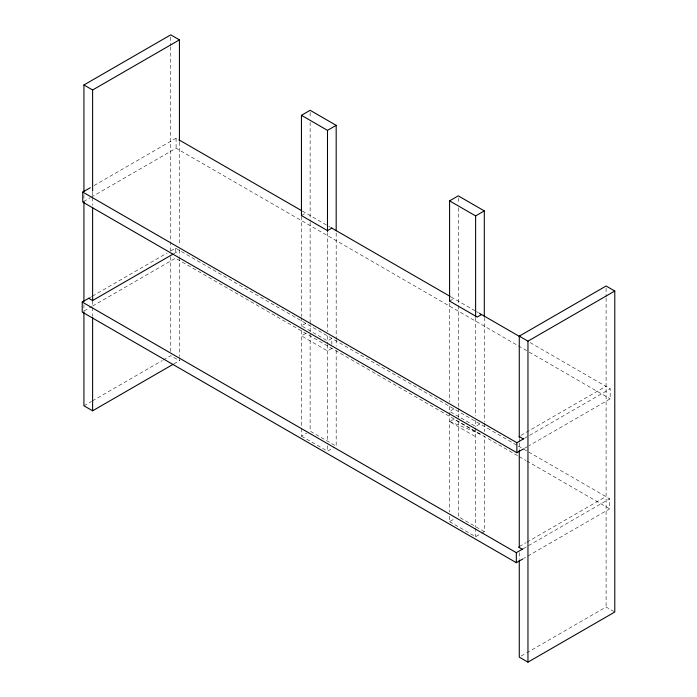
<?xml version="1.0" encoding="UTF-8"?>
<svg xmlns="http://www.w3.org/2000/svg" width="697" height="697" viewBox="0 0 697 697"><rect width="100%" height="100%" fill="white"/><g stroke="black" fill="none" stroke-linecap="round" stroke-linejoin="round"><path stroke-width="0.52" stroke-dasharray="3.48 2.61" d="M94.069 185.541L176.088 138.189L177.97 139.269M83.692 201.555L90.296 197.739M91.237 197.199L176.088 148.208L528.274 351.541M88.728 298.281L91.534 296.669M92.466 296.129L167.149 253.011M170.843 250.876L175.557 248.158L517.549 445.61M173.832 253.63L179.434 250.397M84.102 310.984L91.647 306.628M92.588 306.079L175.557 258.186L518.324 456.082M301.452 215.573L305.791 213.064M83.928 405.793L91.394 401.481M92.335 400.941L162.349 360.515M163.281 359.974L170.756 355.67L179.434 360.68L179.434 357.413M173.832 363.912L179.434 360.68M305.791 323.347L301.452 325.856L327.494 340.894L331.833 338.385L331.833 346.409M305.791 333.375L301.452 335.884L327.494 350.922L331.833 348.413M449.582 301.095L453.921 298.595M301.452 428.524L301.452 436.139L306.654 433.125M301.452 436.139L327.494 451.177L334.438 447.16M453.921 408.869L449.582 411.378L475.624 426.416L479.963 423.907M520.92 435.372L605.876 386.321M524.31 438.404L610.197 388.821L610.197 398.841L529.119 445.653M524.405 448.38L528.178 446.202M449.582 516.224L449.582 521.661L453.921 519.152M449.582 521.661L475.624 536.699L480.834 533.693M481.705 533.188L484.31 531.68L484.31 435.991M519.413 546.518L525.991 542.719M526.932 542.179L605.876 496.604M523.203 548.713L609.675 498.791L609.675 508.819L523.874 558.349M521.138 656.06L525.808 653.368M526.74 652.828L606.094 607.009L614.78 612.027M449.582 421.406L479.963 433.935M302.271 211.034L330.526 227.344M451.055 296.939L476.025 311.35M476.487 311.62L478.369 312.7M530.156 342.61L610.197 388.821M529.215 352.09L610.197 398.841M518.324 446.054L527.89 451.578M528.683 452.039L609.675 498.791M519.265 456.622L525.86 460.429M526.801 460.978L609.675 508.819M479.963 434.214L453.921 419.176L449.582 421.685L475.624 436.723M484.31 531.68L458.26 516.643L458.26 418.775M606.094 288.192L606.094 296.896M606.094 297.985L606.094 607.009M519.274 438.422L519.274 441.689M519.274 442.778L519.274 449.304M519.274 552.677L519.274 559.203M484.31 317.466L484.31 421.859M484.31 422.94L484.31 431.643M475.624 318.128L475.624 415.996M475.624 420.343L475.624 426.869M475.624 427.958L475.624 526.906M475.624 527.995L475.624 536.699M458.26 198.035L458.26 203.472M458.26 207.819L458.26 304.598M458.26 305.687L458.26 406.821M458.26 407.902L458.26 417.695M449.582 303.09L449.582 402.047M449.582 406.395L449.582 511.868M336.181 233.007L336.181 338.498M336.181 339.587L336.181 346.113M336.181 350.46L336.181 446.158L310.13 431.121L310.13 324.549M327.494 232.58L327.494 331.545M327.494 335.893L327.494 343.9M327.494 344.597L327.494 441.384M327.494 445.74L327.494 451.177M310.13 112.478L310.13 117.915M310.13 122.271L310.13 221.228M310.13 222.317L310.13 323.46M301.452 216.453L301.452 316.508M301.452 317.597L301.452 326.292M301.452 330.648L301.452 427.435M179.434 142.092L179.434 245.405M179.434 249.753L179.434 256.278M179.434 257.367L179.434 356.333M176.088 138.189L176.088 148.208M175.557 248.158L175.557 253.168M170.756 37.028L170.756 45.723M170.756 46.812L170.756 251.268M170.756 256.705L170.756 353.492M92.614 192.215L92.614 196.563M92.614 197.652L92.614 205.266M92.614 300.965L92.614 306.401M92.614 307.49L92.614 316.194M83.928 194.811L83.928 200.257M83.928 304.659L83.928 312.265"/><path stroke-width="1.05" d="M83.928 191.553L83.928 84.973L170.756 34.85L179.434 39.86L179.434 141.003M83.928 84.973L92.614 89.991L179.434 39.86M523.464 448.92L516.869 452.728L82.751 202.095L82.751 192.067L90.296 187.72M301.452 215.373L301.452 115.319L310.13 110.3L336.181 125.347L336.181 230.829M301.452 115.319L327.494 130.356L336.181 125.347M522.933 558.898L516.338 562.706L82.22 312.073L82.22 302.045L88.824 298.238M172.9 254.17L92.614 300.529L88.728 298.281M331.833 228.102L327.494 230.611L301.452 215.573M449.582 300.912L449.582 200.875L458.26 195.857L484.31 210.895L484.31 316.377M83.928 312.265L83.928 405.793L92.614 410.803L172.9 364.453M449.582 200.875L475.624 215.913L484.31 210.895M481.549 314.539L477.201 317.048L449.582 301.095M519.274 437.341L519.274 336.146L606.094 286.014L614.78 291.024L614.78 612.027L527.96 662.15L519.274 657.14L519.274 560.292M519.274 336.146L527.96 341.155L614.78 291.024M82.751 192.067L516.869 442.708L523.464 438.892M82.22 302.045L516.338 552.677L522.933 548.87M178.911 139.818L301.331 210.494M331.467 227.893L450.114 296.391M479.309 313.249L519.796 336.625M519.056 436.453L523.377 438.944M518.472 547.067L522.271 549.253M527.96 341.155L527.96 662.15M519.274 450.393L519.274 547.241M516.869 442.708L516.869 452.728M516.338 552.677L516.338 562.706M475.624 215.913L475.624 317.039M327.494 130.356L327.494 231.491M92.614 89.991L92.614 191.126M92.614 207.445L92.614 300.965M92.614 317.283L92.614 410.803M83.928 201.337L83.928 301.392"/></g></svg>
